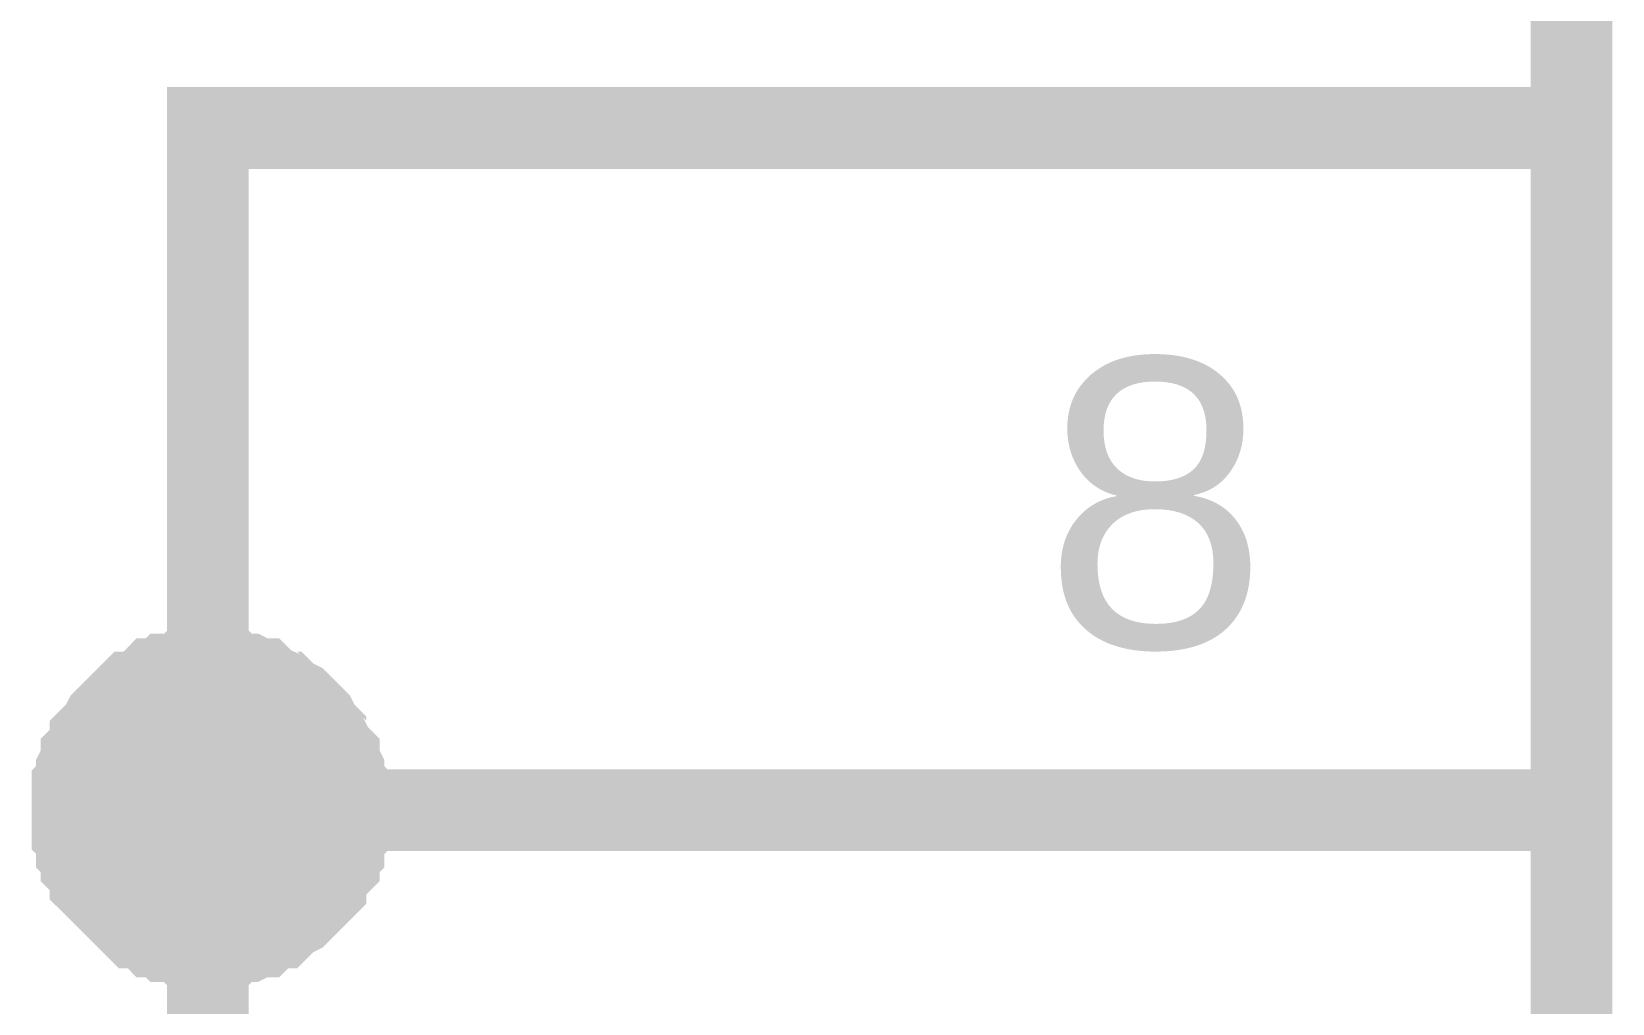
# Model space of a CAD drawing. Header units: millimetres. Extents: x -2024 to 917, y -725 to 13.
# Drawn here: x -1644.7 to -1638.9, y -312.39 to -308.82 of the extents above; entities that cross this region are included whole.
import ezdxf

# ---------------------------------------------------------------- set-up
doc = ezdxf.new("R2010")
doc.units = ezdxf.units.MM
doc.styles.get("Standard").update_dxf_attribs({"font": 'arial.ttf'})

msp = doc.modelspace()

# ---------------------------------------------------------------- linework, layer by layer
at = {"color": 7}
for points, const_width in [([(-1639.0528, -285.415), (-1639.0528, -316.6782)], 0.2997), ([(-1641.552, -309.177), (-1644.0513, -309.177), (-1644.0513, -311.6774), (-1644.0513, -314.1778), (-1644.0513, -316.6782)], 0.2997), ([(-1639.0528, -309.177), (-1641.552, -309.177)], 0.2997), ([(-1644.5478, -311.6774), (-1644.5478, -311.6443), (-1644.5478, -311.6277), (-1644.5478, -311.5946), (-1644.5312, -311.5781), (-1644.5312, -311.5449), (-1644.5312, -311.5284), (-1644.5147, -311.4953), (-1644.5147, -311.4787), (-1644.4981, -311.4622), (-1644.4816, -311.429), (-1644.4816, -311.4125), (-1644.465, -311.3959), (-1644.4485, -311.3794), (-1644.4319, -311.3462), (-1644.4154, -311.3297), (-1644.3988, -311.3131), (-1644.3823, -311.2966), (-1644.3657, -311.28), (-1644.3492, -311.2634), (-1644.3326, -311.2469), (-1644.3161, -311.2469), (-1644.283, -311.2303), (-1644.2664, -311.2138), (-1644.2499, -311.1972), (-1644.2168, -311.1972), (-1644.2002, -311.1806), (-1644.1837, -311.1806), (-1644.1506, -311.1806), (-1644.134, -311.1641), (-1644.1009, -311.1641), (-1644.0844, -311.1641), (-1644.0513, -311.1641)], 0.2997), ([(-1644.5478, -311.6774), (-1644.5478, -311.6443), (-1644.5478, -311.6277), (-1644.5478, -311.5946), (-1644.5312, -311.5781), (-1644.5312, -311.5449), (-1644.5312, -311.5284), (-1644.5147, -311.4953), (-1644.5147, -311.4787), (-1644.4981, -311.4622), (-1644.4816, -311.429), (-1644.4816, -311.4125), (-1644.465, -311.3959), (-1644.4485, -311.3794), (-1644.4319, -311.3462), (-1644.4154, -311.3297), (-1644.3988, -311.3131), (-1644.3823, -311.2966), (-1644.3657, -311.28), (-1644.3492, -311.2634), (-1644.3326, -311.2469), (-1644.3161, -311.2469), (-1644.283, -311.2303), (-1644.2664, -311.2138), (-1644.2499, -311.1972), (-1644.2168, -311.1972), (-1644.2002, -311.1806), (-1644.1837, -311.1806), (-1644.1506, -311.1806), (-1644.134, -311.1641), (-1644.1009, -311.1641), (-1644.0844, -311.1641), (-1644.0513, -311.1641)], 0.2997), ([(-1644.5478, -311.6774), (-1644.5478, -311.6443), (-1644.5478, -311.6277), (-1644.5478, -311.5946), (-1644.5312, -311.5781), (-1644.5312, -311.5449), (-1644.5312, -311.5284), (-1644.5147, -311.4953), (-1644.5147, -311.4787), (-1644.4981, -311.4622), (-1644.4816, -311.429), (-1644.4816, -311.4125), (-1644.465, -311.3959), (-1644.4485, -311.3794), (-1644.4319, -311.3462), (-1644.4154, -311.3297), (-1644.3988, -311.3131), (-1644.3823, -311.2966), (-1644.3657, -311.28), (-1644.3492, -311.2634), (-1644.3326, -311.2469), (-1644.3161, -311.2469), (-1644.283, -311.2303), (-1644.2664, -311.2138), (-1644.2499, -311.1972), (-1644.2168, -311.1972), (-1644.2002, -311.1806), (-1644.1837, -311.1806), (-1644.1506, -311.1806), (-1644.134, -311.1641), (-1644.1009, -311.1641), (-1644.0844, -311.1641), (-1644.0513, -311.1641)], 0.2997), ([(-1644.5478, -311.6774), (-1644.5478, -311.6443), (-1644.5478, -311.6277), (-1644.5478, -311.5946), (-1644.5312, -311.5781), (-1644.5312, -311.5449), (-1644.5312, -311.5284), (-1644.5147, -311.4953), (-1644.5147, -311.4787), (-1644.4981, -311.4622), (-1644.4816, -311.429), (-1644.4816, -311.4125), (-1644.465, -311.3959), (-1644.4485, -311.3794), (-1644.4319, -311.3462), (-1644.4154, -311.3297), (-1644.3988, -311.3131), (-1644.3823, -311.2966), (-1644.3657, -311.28), (-1644.3492, -311.2634), (-1644.3326, -311.2469), (-1644.3161, -311.2469), (-1644.283, -311.2303), (-1644.2664, -311.2138), (-1644.2499, -311.1972), (-1644.2168, -311.1972), (-1644.2002, -311.1806), (-1644.1837, -311.1806), (-1644.1506, -311.1806), (-1644.134, -311.1641), (-1644.1009, -311.1641), (-1644.0844, -311.1641), (-1644.0513, -311.1641)], 0.2997), ([(-1644.0513, -311.1641), (-1644.0513, -311.1641)], 0.2997), ([(-1644.0513, -311.1641), (-1644.0182, -311.1641), (-1644.0016, -311.1641), (-1643.9685, -311.1641), (-1643.9519, -311.1806), (-1643.9188, -311.1806), (-1643.9023, -311.1806), (-1643.8692, -311.1972), (-1643.8526, -311.1972), (-1643.8361, -311.2138), (-1643.803, -311.2303), (-1643.7864, -311.2469), (-1643.7699, -311.2469), (-1643.7533, -311.2634), (-1643.7202, -311.28), (-1643.7037, -311.2966), (-1643.6871, -311.3131), (-1643.6706, -311.3297), (-1643.654, -311.3462), (-1643.6375, -311.3794), (-1643.6209, -311.3959), (-1643.6209, -311.4125), (-1643.6044, -311.429), (-1643.5878, -311.4622), (-1643.5713, -311.4787), (-1643.5713, -311.4953), (-1643.5547, -311.5284), (-1643.5547, -311.5449), (-1643.5547, -311.5781), (-1643.5382, -311.5946), (-1643.5382, -311.6277), (-1643.5382, -311.6443), (-1643.5382, -311.6774)], 0.2997), ([(-1644.0513, -311.1641), (-1644.0513, -311.1641)], 0.2997), ([(-1644.0513, -311.1641), (-1644.0182, -311.1641), (-1644.0016, -311.1641), (-1643.9685, -311.1641), (-1643.9519, -311.1806), (-1643.9188, -311.1806), (-1643.9023, -311.1806), (-1643.8692, -311.1972), (-1643.8526, -311.1972), (-1643.8361, -311.2138), (-1643.803, -311.2303), (-1643.7864, -311.2469), (-1643.7699, -311.2469), (-1643.7533, -311.2634), (-1643.7202, -311.28), (-1643.7037, -311.2966), (-1643.6871, -311.3131), (-1643.6706, -311.3297), (-1643.654, -311.3462), (-1643.6375, -311.3794), (-1643.6209, -311.3959), (-1643.6209, -311.4125), (-1643.6044, -311.429), (-1643.5878, -311.4622), (-1643.5713, -311.4787), (-1643.5713, -311.4953), (-1643.5547, -311.5284), (-1643.5547, -311.5449), (-1643.5547, -311.5781), (-1643.5382, -311.5946), (-1643.5382, -311.6277), (-1643.5382, -311.6443), (-1643.5382, -311.6774)], 0.2997), ([(-1644.0513, -311.1641), (-1644.0513, -311.1641)], 0.2997), ([(-1644.0513, -311.1641), (-1644.0182, -311.1641), (-1644.0016, -311.1641), (-1643.9685, -311.1641), (-1643.9519, -311.1806), (-1643.9188, -311.1806), (-1643.9023, -311.1806), (-1643.8692, -311.1972), (-1643.8526, -311.1972), (-1643.8361, -311.2138), (-1643.803, -311.2303), (-1643.7864, -311.2469), (-1643.7699, -311.2469), (-1643.7533, -311.2634), (-1643.7202, -311.28), (-1643.7037, -311.2966), (-1643.6871, -311.3131), (-1643.6706, -311.3297), (-1643.654, -311.3462), (-1643.6375, -311.3794), (-1643.6209, -311.3959), (-1643.6209, -311.4125), (-1643.6044, -311.429), (-1643.5878, -311.4622), (-1643.5713, -311.4787), (-1643.5713, -311.4953), (-1643.5547, -311.5284), (-1643.5547, -311.5449), (-1643.5547, -311.5781), (-1643.5382, -311.5946), (-1643.5382, -311.6277), (-1643.5382, -311.6443), (-1643.5382, -311.6774)], 0.2997), ([(-1644.0513, -311.1641), (-1644.0513, -311.1641)], 0.2997), ([(-1644.0513, -311.1641), (-1644.0182, -311.1641), (-1644.0016, -311.1641), (-1643.9685, -311.1641), (-1643.9519, -311.1806), (-1643.9188, -311.1806), (-1643.9023, -311.1806), (-1643.8692, -311.1972), (-1643.8526, -311.1972), (-1643.8361, -311.2138), (-1643.803, -311.2303), (-1643.7864, -311.2469), (-1643.7699, -311.2469), (-1643.7533, -311.2634), (-1643.7202, -311.28), (-1643.7037, -311.2966), (-1643.6871, -311.3131), (-1643.6706, -311.3297), (-1643.654, -311.3462), (-1643.6375, -311.3794), (-1643.6209, -311.3959), (-1643.6209, -311.4125), (-1643.6044, -311.429), (-1643.5878, -311.4622), (-1643.5713, -311.4787), (-1643.5713, -311.4953), (-1643.5547, -311.5284), (-1643.5547, -311.5449), (-1643.5547, -311.5781), (-1643.5382, -311.5946), (-1643.5382, -311.6277), (-1643.5382, -311.6443), (-1643.5382, -311.6774)], 0.2997), ([(-1644.5478, -311.6774), (-1644.5478, -311.6443), (-1644.5478, -311.6277), (-1644.5478, -311.5946), (-1644.5312, -311.5781), (-1644.5312, -311.5449), (-1644.5312, -311.5284), (-1644.5147, -311.4953), (-1644.5147, -311.4787), (-1644.4981, -311.4622), (-1644.4816, -311.429), (-1644.4816, -311.4125), (-1644.465, -311.3959), (-1644.4485, -311.3794), (-1644.4319, -311.3462), (-1644.4154, -311.3297), (-1644.3988, -311.3131), (-1644.3823, -311.2966), (-1644.3657, -311.28), (-1644.3492, -311.2634), (-1644.3326, -311.2469), (-1644.3161, -311.2469), (-1644.283, -311.2303), (-1644.2664, -311.2138), (-1644.2499, -311.1972), (-1644.2168, -311.1972), (-1644.2002, -311.1806), (-1644.1837, -311.1806), (-1644.1506, -311.1806), (-1644.134, -311.1641), (-1644.1009, -311.1641), (-1644.0844, -311.1641), (-1644.0513, -311.1641)], 0.0991), ([(-1644.5478, -311.6774), (-1644.5478, -311.6443), (-1644.5478, -311.6277), (-1644.5478, -311.5946), (-1644.5312, -311.5781), (-1644.5312, -311.5449), (-1644.5312, -311.5284), (-1644.5147, -311.4953), (-1644.5147, -311.4787), (-1644.4981, -311.4622), (-1644.4816, -311.429), (-1644.4816, -311.4125), (-1644.465, -311.3959), (-1644.4485, -311.3794), (-1644.4319, -311.3462), (-1644.4154, -311.3297), (-1644.3988, -311.3131), (-1644.3823, -311.2966), (-1644.3657, -311.28), (-1644.3492, -311.2634), (-1644.3326, -311.2469), (-1644.3161, -311.2469), (-1644.283, -311.2303), (-1644.2664, -311.2138), (-1644.2499, -311.1972), (-1644.2168, -311.1972), (-1644.2002, -311.1806), (-1644.1837, -311.1806), (-1644.1506, -311.1806), (-1644.134, -311.1641), (-1644.1009, -311.1641), (-1644.0844, -311.1641), (-1644.0513, -311.1641)], 0.0991), ([(-1644.5478, -311.6774), (-1644.5478, -311.6443), (-1644.5478, -311.6277), (-1644.5478, -311.5946), (-1644.5312, -311.5781), (-1644.5312, -311.5449), (-1644.5312, -311.5284), (-1644.5147, -311.4953), (-1644.5147, -311.4787), (-1644.4981, -311.4622), (-1644.4816, -311.429), (-1644.4816, -311.4125), (-1644.465, -311.3959), (-1644.4485, -311.3794), (-1644.4319, -311.3462), (-1644.4154, -311.3297), (-1644.3988, -311.3131), (-1644.3823, -311.2966), (-1644.3657, -311.28), (-1644.3492, -311.2634), (-1644.3326, -311.2469), (-1644.3161, -311.2469), (-1644.283, -311.2303), (-1644.2664, -311.2138), (-1644.2499, -311.1972), (-1644.2168, -311.1972), (-1644.2002, -311.1806), (-1644.1837, -311.1806), (-1644.1506, -311.1806), (-1644.134, -311.1641), (-1644.1009, -311.1641), (-1644.0844, -311.1641), (-1644.0513, -311.1641)], 0.0991), ([(-1644.5478, -311.6774), (-1644.5478, -311.6443), (-1644.5478, -311.6277), (-1644.5478, -311.5946), (-1644.5312, -311.5781), (-1644.5312, -311.5449), (-1644.5312, -311.5284), (-1644.5147, -311.4953), (-1644.5147, -311.4787), (-1644.4981, -311.4622), (-1644.4816, -311.429), (-1644.4816, -311.4125), (-1644.465, -311.3959), (-1644.4485, -311.3794), (-1644.4319, -311.3462), (-1644.4154, -311.3297), (-1644.3988, -311.3131), (-1644.3823, -311.2966), (-1644.3657, -311.28), (-1644.3492, -311.2634), (-1644.3326, -311.2469), (-1644.3161, -311.2469), (-1644.283, -311.2303), (-1644.2664, -311.2138), (-1644.2499, -311.1972), (-1644.2168, -311.1972), (-1644.2002, -311.1806), (-1644.1837, -311.1806), (-1644.1506, -311.1806), (-1644.134, -311.1641), (-1644.1009, -311.1641), (-1644.0844, -311.1641), (-1644.0513, -311.1641)], 0.0991), ([(-1644.0513, -311.1641), (-1644.0513, -311.1641)], 0.0991), ([(-1644.0513, -311.1641), (-1644.0182, -311.1641), (-1644.0016, -311.1641), (-1643.9685, -311.1641), (-1643.9519, -311.1806), (-1643.9188, -311.1806), (-1643.9023, -311.1806), (-1643.8692, -311.1972), (-1643.8526, -311.1972), (-1643.8361, -311.2138), (-1643.803, -311.2303), (-1643.7864, -311.2469), (-1643.7699, -311.2469), (-1643.7533, -311.2634), (-1643.7202, -311.28), (-1643.7037, -311.2966), (-1643.6871, -311.3131), (-1643.6706, -311.3297), (-1643.654, -311.3462), (-1643.6375, -311.3794), (-1643.6209, -311.3959), (-1643.6209, -311.4125), (-1643.6044, -311.429), (-1643.5878, -311.4622), (-1643.5713, -311.4787), (-1643.5713, -311.4953), (-1643.5547, -311.5284), (-1643.5547, -311.5449), (-1643.5547, -311.5781), (-1643.5382, -311.5946), (-1643.5382, -311.6277), (-1643.5382, -311.6443), (-1643.5382, -311.6774)], 0.0991), ([(-1644.0513, -311.1641), (-1644.0513, -311.1641)], 0.0991), ([(-1644.0513, -311.1641), (-1644.0182, -311.1641), (-1644.0016, -311.1641), (-1643.9685, -311.1641), (-1643.9519, -311.1806), (-1643.9188, -311.1806), (-1643.9023, -311.1806), (-1643.8692, -311.1972), (-1643.8526, -311.1972), (-1643.8361, -311.2138), (-1643.803, -311.2303), (-1643.7864, -311.2469), (-1643.7699, -311.2469), (-1643.7533, -311.2634), (-1643.7202, -311.28), (-1643.7037, -311.2966), (-1643.6871, -311.3131), (-1643.6706, -311.3297), (-1643.654, -311.3462), (-1643.6375, -311.3794), (-1643.6209, -311.3959), (-1643.6209, -311.4125), (-1643.6044, -311.429), (-1643.5878, -311.4622), (-1643.5713, -311.4787), (-1643.5713, -311.4953), (-1643.5547, -311.5284), (-1643.5547, -311.5449), (-1643.5547, -311.5781), (-1643.5382, -311.5946), (-1643.5382, -311.6277), (-1643.5382, -311.6443), (-1643.5382, -311.6774)], 0.0991), ([(-1644.0513, -311.1641), (-1644.0513, -311.1641)], 0.0991), ([(-1644.0513, -311.1641), (-1644.0182, -311.1641), (-1644.0016, -311.1641), (-1643.9685, -311.1641), (-1643.9519, -311.1806), (-1643.9188, -311.1806), (-1643.9023, -311.1806), (-1643.8692, -311.1972), (-1643.8526, -311.1972), (-1643.8361, -311.2138), (-1643.803, -311.2303), (-1643.7864, -311.2469), (-1643.7699, -311.2469), (-1643.7533, -311.2634), (-1643.7202, -311.28), (-1643.7037, -311.2966), (-1643.6871, -311.3131), (-1643.6706, -311.3297), (-1643.654, -311.3462), (-1643.6375, -311.3794), (-1643.6209, -311.3959), (-1643.6209, -311.4125), (-1643.6044, -311.429), (-1643.5878, -311.4622), (-1643.5713, -311.4787), (-1643.5713, -311.4953), (-1643.5547, -311.5284), (-1643.5547, -311.5449), (-1643.5547, -311.5781), (-1643.5382, -311.5946), (-1643.5382, -311.6277), (-1643.5382, -311.6443), (-1643.5382, -311.6774)], 0.0991), ([(-1644.0513, -311.1641), (-1644.0513, -311.1641)], 0.0991), ([(-1644.0513, -311.1641), (-1644.0182, -311.1641), (-1644.0016, -311.1641), (-1643.9685, -311.1641), (-1643.9519, -311.1806), (-1643.9188, -311.1806), (-1643.9023, -311.1806), (-1643.8692, -311.1972), (-1643.8526, -311.1972), (-1643.8361, -311.2138), (-1643.803, -311.2303), (-1643.7864, -311.2469), (-1643.7699, -311.2469), (-1643.7533, -311.2634), (-1643.7202, -311.28), (-1643.7037, -311.2966), (-1643.6871, -311.3131), (-1643.6706, -311.3297), (-1643.654, -311.3462), (-1643.6375, -311.3794), (-1643.6209, -311.3959), (-1643.6209, -311.4125), (-1643.6044, -311.429), (-1643.5878, -311.4622), (-1643.5713, -311.4787), (-1643.5713, -311.4953), (-1643.5547, -311.5284), (-1643.5547, -311.5449), (-1643.5547, -311.5781), (-1643.5382, -311.5946), (-1643.5382, -311.6277), (-1643.5382, -311.6443), (-1643.5382, -311.6774)], 0.0991), ([(-1644.0513, -312.1742), (-1644.0844, -312.1742), (-1644.1009, -312.1742), (-1644.134, -312.1742), (-1644.1506, -312.1576), (-1644.1837, -312.1576), (-1644.2002, -312.1576), (-1644.2168, -312.1411), (-1644.2499, -312.1411), (-1644.2664, -312.1245), (-1644.283, -312.1079), (-1644.3161, -312.1079), (-1644.3326, -312.0914), (-1644.3492, -312.0748), (-1644.3657, -312.0583), (-1644.3823, -312.0417), (-1644.3988, -312.0252), (-1644.4154, -312.0086), (-1644.4319, -311.992), (-1644.4485, -311.9755), (-1644.465, -311.9589), (-1644.4816, -311.9424), (-1644.4816, -311.9092), (-1644.4981, -311.8927), (-1644.5147, -311.8761), (-1644.5147, -311.843), (-1644.5312, -311.8264), (-1644.5312, -311.8099), (-1644.5312, -311.7768), (-1644.5478, -311.7602), (-1644.5478, -311.7271), (-1644.5478, -311.7105), (-1644.5478, -311.6774)], 0.2997), ([(-1644.5478, -311.6774), (-1644.5478, -311.6774)], 0.2997), ([(-1644.0513, -312.1742), (-1644.0844, -312.1742), (-1644.1009, -312.1742), (-1644.134, -312.1742), (-1644.1506, -312.1576), (-1644.1837, -312.1576), (-1644.2002, -312.1576), (-1644.2168, -312.1411), (-1644.2499, -312.1411), (-1644.2664, -312.1245), (-1644.283, -312.1079), (-1644.3161, -312.1079), (-1644.3326, -312.0914), (-1644.3492, -312.0748), (-1644.3657, -312.0583), (-1644.3823, -312.0417), (-1644.3988, -312.0252), (-1644.4154, -312.0086), (-1644.4319, -311.992), (-1644.4485, -311.9755), (-1644.465, -311.9589), (-1644.4816, -311.9424), (-1644.4816, -311.9092), (-1644.4981, -311.8927), (-1644.5147, -311.8761), (-1644.5147, -311.843), (-1644.5312, -311.8264), (-1644.5312, -311.8099), (-1644.5312, -311.7768), (-1644.5478, -311.7602), (-1644.5478, -311.7271), (-1644.5478, -311.7105), (-1644.5478, -311.6774)], 0.2997), ([(-1644.5478, -311.6774), (-1644.5478, -311.6774)], 0.2997), ([(-1644.0513, -312.1742), (-1644.0844, -312.1742), (-1644.1009, -312.1742), (-1644.134, -312.1742), (-1644.1506, -312.1576), (-1644.1837, -312.1576), (-1644.2002, -312.1576), (-1644.2168, -312.1411), (-1644.2499, -312.1411), (-1644.2664, -312.1245), (-1644.283, -312.1079), (-1644.3161, -312.1079), (-1644.3326, -312.0914), (-1644.3492, -312.0748), (-1644.3657, -312.0583), (-1644.3823, -312.0417), (-1644.3988, -312.0252), (-1644.4154, -312.0086), (-1644.4319, -311.992), (-1644.4485, -311.9755), (-1644.465, -311.9589), (-1644.4816, -311.9424), (-1644.4816, -311.9092), (-1644.4981, -311.8927), (-1644.5147, -311.8761), (-1644.5147, -311.843), (-1644.5312, -311.8264), (-1644.5312, -311.8099), (-1644.5312, -311.7768), (-1644.5478, -311.7602), (-1644.5478, -311.7271), (-1644.5478, -311.7105), (-1644.5478, -311.6774)], 0.2997), ([(-1644.5478, -311.6774), (-1644.5478, -311.6774)], 0.2997), ([(-1644.0513, -312.1742), (-1644.0844, -312.1742), (-1644.1009, -312.1742), (-1644.134, -312.1742), (-1644.1506, -312.1576), (-1644.1837, -312.1576), (-1644.2002, -312.1576), (-1644.2168, -312.1411), (-1644.2499, -312.1411), (-1644.2664, -312.1245), (-1644.283, -312.1079), (-1644.3161, -312.1079), (-1644.3326, -312.0914), (-1644.3492, -312.0748), (-1644.3657, -312.0583), (-1644.3823, -312.0417), (-1644.3988, -312.0252), (-1644.4154, -312.0086), (-1644.4319, -311.992), (-1644.4485, -311.9755), (-1644.465, -311.9589), (-1644.4816, -311.9424), (-1644.4816, -311.9092), (-1644.4981, -311.8927), (-1644.5147, -311.8761), (-1644.5147, -311.843), (-1644.5312, -311.8264), (-1644.5312, -311.8099), (-1644.5312, -311.7768), (-1644.5478, -311.7602), (-1644.5478, -311.7271), (-1644.5478, -311.7105), (-1644.5478, -311.6774)], 0.2997), ([(-1644.5478, -311.6774), (-1644.5478, -311.6774)], 0.2997), ([(-1644.0513, -311.6774), (-1641.552, -311.6774)], 0.2997), ([(-1643.5382, -311.6774), (-1643.5382, -311.7105), (-1643.5382, -311.7271), (-1643.5382, -311.7602), (-1643.5547, -311.7768), (-1643.5547, -311.8099), (-1643.5547, -311.8264), (-1643.5713, -311.843), (-1643.5713, -311.8761), (-1643.5878, -311.8927), (-1643.6044, -311.9092), (-1643.6209, -311.9424), (-1643.6209, -311.9589), (-1643.6375, -311.9755), (-1643.654, -311.992), (-1643.6706, -312.0086), (-1643.6871, -312.0252), (-1643.7037, -312.0417), (-1643.7202, -312.0583), (-1643.7533, -312.0748), (-1643.7699, -312.0914), (-1643.7864, -312.1079), (-1643.803, -312.1079), (-1643.8361, -312.1245), (-1643.8526, -312.1411), (-1643.8692, -312.1411), (-1643.9023, -312.1576), (-1643.9188, -312.1576), (-1643.9519, -312.1576), (-1643.9685, -312.1742), (-1644.0016, -312.1742), (-1644.0182, -312.1742), (-1644.0513, -312.1742)], 0.2997), ([(-1643.5382, -311.6774), (-1643.5382, -311.7105), (-1643.5382, -311.7271), (-1643.5382, -311.7602), (-1643.5547, -311.7768), (-1643.5547, -311.8099), (-1643.5547, -311.8264), (-1643.5713, -311.843), (-1643.5713, -311.8761), (-1643.5878, -311.8927), (-1643.6044, -311.9092), (-1643.6209, -311.9424), (-1643.6209, -311.9589), (-1643.6375, -311.9755), (-1643.654, -311.992), (-1643.6706, -312.0086), (-1643.6871, -312.0252), (-1643.7037, -312.0417), (-1643.7202, -312.0583), (-1643.7533, -312.0748), (-1643.7699, -312.0914), (-1643.7864, -312.1079), (-1643.803, -312.1079), (-1643.8361, -312.1245), (-1643.8526, -312.1411), (-1643.8692, -312.1411), (-1643.9023, -312.1576), (-1643.9188, -312.1576), (-1643.9519, -312.1576), (-1643.9685, -312.1742), (-1644.0016, -312.1742), (-1644.0182, -312.1742), (-1644.0513, -312.1742)], 0.2997), ([(-1643.5382, -311.6774), (-1643.5382, -311.7105), (-1643.5382, -311.7271), (-1643.5382, -311.7602), (-1643.5547, -311.7768), (-1643.5547, -311.8099), (-1643.5547, -311.8264), (-1643.5713, -311.843), (-1643.5713, -311.8761), (-1643.5878, -311.8927), (-1643.6044, -311.9092), (-1643.6209, -311.9424), (-1643.6209, -311.9589), (-1643.6375, -311.9755), (-1643.654, -311.992), (-1643.6706, -312.0086), (-1643.6871, -312.0252), (-1643.7037, -312.0417), (-1643.7202, -312.0583), (-1643.7533, -312.0748), (-1643.7699, -312.0914), (-1643.7864, -312.1079), (-1643.803, -312.1079), (-1643.8361, -312.1245), (-1643.8526, -312.1411), (-1643.8692, -312.1411), (-1643.9023, -312.1576), (-1643.9188, -312.1576), (-1643.9519, -312.1576), (-1643.9685, -312.1742), (-1644.0016, -312.1742), (-1644.0182, -312.1742), (-1644.0513, -312.1742)], 0.2997), ([(-1643.5382, -311.6774), (-1643.5382, -311.7105), (-1643.5382, -311.7271), (-1643.5382, -311.7602), (-1643.5547, -311.7768), (-1643.5547, -311.8099), (-1643.5547, -311.8264), (-1643.5713, -311.843), (-1643.5713, -311.8761), (-1643.5878, -311.8927), (-1643.6044, -311.9092), (-1643.6209, -311.9424), (-1643.6209, -311.9589), (-1643.6375, -311.9755), (-1643.654, -311.992), (-1643.6706, -312.0086), (-1643.6871, -312.0252), (-1643.7037, -312.0417), (-1643.7202, -312.0583), (-1643.7533, -312.0748), (-1643.7699, -312.0914), (-1643.7864, -312.1079), (-1643.803, -312.1079), (-1643.8361, -312.1245), (-1643.8526, -312.1411), (-1643.8692, -312.1411), (-1643.9023, -312.1576), (-1643.9188, -312.1576), (-1643.9519, -312.1576), (-1643.9685, -312.1742), (-1644.0016, -312.1742), (-1644.0182, -312.1742), (-1644.0513, -312.1742)], 0.2997), ([(-1643.5382, -311.6774), (-1643.5382, -311.6774), (-1643.5382, -311.6774), (-1643.5382, -311.6774), (-1643.5382, -311.6774), (-1643.5382, -311.6774), (-1643.5382, -311.6774), (-1643.5382, -311.6774), (-1643.5382, -311.6774), (-1643.5382, -311.6774), (-1643.5382, -311.6774), (-1643.5382, -311.6774), (-1643.5382, -311.6774), (-1643.5382, -311.6774), (-1643.5382, -311.6774), (-1643.5382, -311.6774), (-1643.5382, -311.6774), (-1643.5382, -311.6774), (-1643.5382, -311.6774), (-1643.5382, -311.6774), (-1643.5382, -311.6774), (-1643.5382, -311.6774), (-1643.5382, -311.6774), (-1643.5382, -311.6774), (-1643.5382, -311.6774), (-1643.5382, -311.6774), (-1643.5382, -311.6774), (-1643.5382, -311.6774), (-1643.5382, -311.6774), (-1643.5382, -311.6774), (-1643.5382, -311.6774), (-1643.5382, -311.6774), (-1643.5382, -311.6774)], 0.2997), ([(-1643.5382, -311.6774), (-1643.5382, -311.6774)], 0.2997), ([(-1643.5382, -311.6774), (-1643.5382, -311.6774), (-1643.5382, -311.6774), (-1643.5382, -311.6774), (-1643.5382, -311.6774), (-1643.5382, -311.6774), (-1643.5382, -311.6774), (-1643.5382, -311.6774), (-1643.5382, -311.6774), (-1643.5382, -311.6774), (-1643.5382, -311.6774), (-1643.5382, -311.6774), (-1643.5382, -311.6774), (-1643.5382, -311.6774), (-1643.5382, -311.6774), (-1643.5382, -311.6774), (-1643.5382, -311.6774), (-1643.5382, -311.6774), (-1643.5382, -311.6774), (-1643.5382, -311.6774), (-1643.5382, -311.6774), (-1643.5382, -311.6774), (-1643.5382, -311.6774), (-1643.5382, -311.6774), (-1643.5382, -311.6774), (-1643.5382, -311.6774), (-1643.5382, -311.6774), (-1643.5382, -311.6774), (-1643.5382, -311.6774), (-1643.5382, -311.6774), (-1643.5382, -311.6774), (-1643.5382, -311.6774), (-1643.5382, -311.6774)], 0.2997), ([(-1643.5382, -311.6774), (-1643.5382, -311.6774)], 0.2997), ([(-1643.5382, -311.6774), (-1643.5382, -311.6774), (-1643.5382, -311.6774), (-1643.5382, -311.6774), (-1643.5382, -311.6774), (-1643.5382, -311.6774), (-1643.5382, -311.6774), (-1643.5382, -311.6774), (-1643.5382, -311.6774), (-1643.5382, -311.6774), (-1643.5382, -311.6774), (-1643.5382, -311.6774), (-1643.5382, -311.6774), (-1643.5382, -311.6774), (-1643.5382, -311.6774), (-1643.5382, -311.6774), (-1643.5382, -311.6774), (-1643.5382, -311.6774), (-1643.5382, -311.6774), (-1643.5382, -311.6774), (-1643.5382, -311.6774), (-1643.5382, -311.6774), (-1643.5382, -311.6774), (-1643.5382, -311.6774), (-1643.5382, -311.6774), (-1643.5382, -311.6774), (-1643.5382, -311.6774), (-1643.5382, -311.6774), (-1643.5382, -311.6774), (-1643.5382, -311.6774), (-1643.5382, -311.6774), (-1643.5382, -311.6774), (-1643.5382, -311.6774)], 0.2997), ([(-1643.5382, -311.6774), (-1643.5382, -311.6774)], 0.2997), ([(-1643.5382, -311.6774), (-1643.5382, -311.6774), (-1643.5382, -311.6774), (-1643.5382, -311.6774), (-1643.5382, -311.6774), (-1643.5382, -311.6774), (-1643.5382, -311.6774), (-1643.5382, -311.6774), (-1643.5382, -311.6774), (-1643.5382, -311.6774), (-1643.5382, -311.6774), (-1643.5382, -311.6774), (-1643.5382, -311.6774), (-1643.5382, -311.6774), (-1643.5382, -311.6774), (-1643.5382, -311.6774), (-1643.5382, -311.6774), (-1643.5382, -311.6774), (-1643.5382, -311.6774), (-1643.5382, -311.6774), (-1643.5382, -311.6774), (-1643.5382, -311.6774), (-1643.5382, -311.6774), (-1643.5382, -311.6774), (-1643.5382, -311.6774), (-1643.5382, -311.6774), (-1643.5382, -311.6774), (-1643.5382, -311.6774), (-1643.5382, -311.6774), (-1643.5382, -311.6774), (-1643.5382, -311.6774), (-1643.5382, -311.6774), (-1643.5382, -311.6774)], 0.2997), ([(-1643.5382, -311.6774), (-1643.5382, -311.6774)], 0.2997), ([(-1639.0528, -311.6774), (-1641.552, -311.6774)], 0.2997), ([(-1644.0513, -312.1742), (-1644.0844, -312.1742), (-1644.1009, -312.1742), (-1644.134, -312.1742), (-1644.1506, -312.1576), (-1644.1837, -312.1576), (-1644.2002, -312.1576), (-1644.2168, -312.1411), (-1644.2499, -312.1411), (-1644.2664, -312.1245), (-1644.283, -312.1079), (-1644.3161, -312.1079), (-1644.3326, -312.0914), (-1644.3492, -312.0748), (-1644.3657, -312.0583), (-1644.3823, -312.0417), (-1644.3988, -312.0252), (-1644.4154, -312.0086), (-1644.4319, -311.992), (-1644.4485, -311.9755), (-1644.465, -311.9589), (-1644.4816, -311.9424), (-1644.4816, -311.9092), (-1644.4981, -311.8927), (-1644.5147, -311.8761), (-1644.5147, -311.843), (-1644.5312, -311.8264), (-1644.5312, -311.8099), (-1644.5312, -311.7768), (-1644.5478, -311.7602), (-1644.5478, -311.7271), (-1644.5478, -311.7105), (-1644.5478, -311.6774)], 0.0991), ([(-1644.5478, -311.6774), (-1644.5478, -311.6774)], 0.0991), ([(-1644.0513, -312.1742), (-1644.0844, -312.1742), (-1644.1009, -312.1742), (-1644.134, -312.1742), (-1644.1506, -312.1576), (-1644.1837, -312.1576), (-1644.2002, -312.1576), (-1644.2168, -312.1411), (-1644.2499, -312.1411), (-1644.2664, -312.1245), (-1644.283, -312.1079), (-1644.3161, -312.1079), (-1644.3326, -312.0914), (-1644.3492, -312.0748), (-1644.3657, -312.0583), (-1644.3823, -312.0417), (-1644.3988, -312.0252), (-1644.4154, -312.0086), (-1644.4319, -311.992), (-1644.4485, -311.9755), (-1644.465, -311.9589), (-1644.4816, -311.9424), (-1644.4816, -311.9092), (-1644.4981, -311.8927), (-1644.5147, -311.8761), (-1644.5147, -311.843), (-1644.5312, -311.8264), (-1644.5312, -311.8099), (-1644.5312, -311.7768), (-1644.5478, -311.7602), (-1644.5478, -311.7271), (-1644.5478, -311.7105), (-1644.5478, -311.6774)], 0.0991), ([(-1644.5478, -311.6774), (-1644.5478, -311.6774)], 0.0991), ([(-1644.0513, -312.1742), (-1644.0844, -312.1742), (-1644.1009, -312.1742), (-1644.134, -312.1742), (-1644.1506, -312.1576), (-1644.1837, -312.1576), (-1644.2002, -312.1576), (-1644.2168, -312.1411), (-1644.2499, -312.1411), (-1644.2664, -312.1245), (-1644.283, -312.1079), (-1644.3161, -312.1079), (-1644.3326, -312.0914), (-1644.3492, -312.0748), (-1644.3657, -312.0583), (-1644.3823, -312.0417), (-1644.3988, -312.0252), (-1644.4154, -312.0086), (-1644.4319, -311.992), (-1644.4485, -311.9755), (-1644.465, -311.9589), (-1644.4816, -311.9424), (-1644.4816, -311.9092), (-1644.4981, -311.8927), (-1644.5147, -311.8761), (-1644.5147, -311.843), (-1644.5312, -311.8264), (-1644.5312, -311.8099), (-1644.5312, -311.7768), (-1644.5478, -311.7602), (-1644.5478, -311.7271), (-1644.5478, -311.7105), (-1644.5478, -311.6774)], 0.0991), ([(-1644.5478, -311.6774), (-1644.5478, -311.6774)], 0.0991), ([(-1644.0513, -312.1742), (-1644.0844, -312.1742), (-1644.1009, -312.1742), (-1644.134, -312.1742), (-1644.1506, -312.1576), (-1644.1837, -312.1576), (-1644.2002, -312.1576), (-1644.2168, -312.1411), (-1644.2499, -312.1411), (-1644.2664, -312.1245), (-1644.283, -312.1079), (-1644.3161, -312.1079), (-1644.3326, -312.0914), (-1644.3492, -312.0748), (-1644.3657, -312.0583), (-1644.3823, -312.0417), (-1644.3988, -312.0252), (-1644.4154, -312.0086), (-1644.4319, -311.992), (-1644.4485, -311.9755), (-1644.465, -311.9589), (-1644.4816, -311.9424), (-1644.4816, -311.9092), (-1644.4981, -311.8927), (-1644.5147, -311.8761), (-1644.5147, -311.843), (-1644.5312, -311.8264), (-1644.5312, -311.8099), (-1644.5312, -311.7768), (-1644.5478, -311.7602), (-1644.5478, -311.7271), (-1644.5478, -311.7105), (-1644.5478, -311.6774)], 0.0991), ([(-1644.5478, -311.6774), (-1644.5478, -311.6774)], 0.0991), ([(-1643.5382, -311.6774), (-1643.5382, -311.7105), (-1643.5382, -311.7271), (-1643.5382, -311.7602), (-1643.5547, -311.7768), (-1643.5547, -311.8099), (-1643.5547, -311.8264), (-1643.5713, -311.843), (-1643.5713, -311.8761), (-1643.5878, -311.8927), (-1643.6044, -311.9092), (-1643.6209, -311.9424), (-1643.6209, -311.9589), (-1643.6375, -311.9755), (-1643.654, -311.992), (-1643.6706, -312.0086), (-1643.6871, -312.0252), (-1643.7037, -312.0417), (-1643.7202, -312.0583), (-1643.7533, -312.0748), (-1643.7699, -312.0914), (-1643.7864, -312.1079), (-1643.803, -312.1079), (-1643.8361, -312.1245), (-1643.8526, -312.1411), (-1643.8692, -312.1411), (-1643.9023, -312.1576), (-1643.9188, -312.1576), (-1643.9519, -312.1576), (-1643.9685, -312.1742), (-1644.0016, -312.1742), (-1644.0182, -312.1742), (-1644.0513, -312.1742)], 0.0991), ([(-1643.5382, -311.6774), (-1643.5382, -311.7105), (-1643.5382, -311.7271), (-1643.5382, -311.7602), (-1643.5547, -311.7768), (-1643.5547, -311.8099), (-1643.5547, -311.8264), (-1643.5713, -311.843), (-1643.5713, -311.8761), (-1643.5878, -311.8927), (-1643.6044, -311.9092), (-1643.6209, -311.9424), (-1643.6209, -311.9589), (-1643.6375, -311.9755), (-1643.654, -311.992), (-1643.6706, -312.0086), (-1643.6871, -312.0252), (-1643.7037, -312.0417), (-1643.7202, -312.0583), (-1643.7533, -312.0748), (-1643.7699, -312.0914), (-1643.7864, -312.1079), (-1643.803, -312.1079), (-1643.8361, -312.1245), (-1643.8526, -312.1411), (-1643.8692, -312.1411), (-1643.9023, -312.1576), (-1643.9188, -312.1576), (-1643.9519, -312.1576), (-1643.9685, -312.1742), (-1644.0016, -312.1742), (-1644.0182, -312.1742), (-1644.0513, -312.1742)], 0.0991), ([(-1643.5382, -311.6774), (-1643.5382, -311.7105), (-1643.5382, -311.7271), (-1643.5382, -311.7602), (-1643.5547, -311.7768), (-1643.5547, -311.8099), (-1643.5547, -311.8264), (-1643.5713, -311.843), (-1643.5713, -311.8761), (-1643.5878, -311.8927), (-1643.6044, -311.9092), (-1643.6209, -311.9424), (-1643.6209, -311.9589), (-1643.6375, -311.9755), (-1643.654, -311.992), (-1643.6706, -312.0086), (-1643.6871, -312.0252), (-1643.7037, -312.0417), (-1643.7202, -312.0583), (-1643.7533, -312.0748), (-1643.7699, -312.0914), (-1643.7864, -312.1079), (-1643.803, -312.1079), (-1643.8361, -312.1245), (-1643.8526, -312.1411), (-1643.8692, -312.1411), (-1643.9023, -312.1576), (-1643.9188, -312.1576), (-1643.9519, -312.1576), (-1643.9685, -312.1742), (-1644.0016, -312.1742), (-1644.0182, -312.1742), (-1644.0513, -312.1742)], 0.0991), ([(-1643.5382, -311.6774), (-1643.5382, -311.7105), (-1643.5382, -311.7271), (-1643.5382, -311.7602), (-1643.5547, -311.7768), (-1643.5547, -311.8099), (-1643.5547, -311.8264), (-1643.5713, -311.843), (-1643.5713, -311.8761), (-1643.5878, -311.8927), (-1643.6044, -311.9092), (-1643.6209, -311.9424), (-1643.6209, -311.9589), (-1643.6375, -311.9755), (-1643.654, -311.992), (-1643.6706, -312.0086), (-1643.6871, -312.0252), (-1643.7037, -312.0417), (-1643.7202, -312.0583), (-1643.7533, -312.0748), (-1643.7699, -312.0914), (-1643.7864, -312.1079), (-1643.803, -312.1079), (-1643.8361, -312.1245), (-1643.8526, -312.1411), (-1643.8692, -312.1411), (-1643.9023, -312.1576), (-1643.9188, -312.1576), (-1643.9519, -312.1576), (-1643.9685, -312.1742), (-1644.0016, -312.1742), (-1644.0182, -312.1742), (-1644.0513, -312.1742)], 0.0991), ([(-1643.5382, -311.6774), (-1643.5382, -311.6774), (-1643.5382, -311.6774), (-1643.5382, -311.6774), (-1643.5382, -311.6774), (-1643.5382, -311.6774), (-1643.5382, -311.6774), (-1643.5382, -311.6774), (-1643.5382, -311.6774), (-1643.5382, -311.6774), (-1643.5382, -311.6774), (-1643.5382, -311.6774), (-1643.5382, -311.6774), (-1643.5382, -311.6774), (-1643.5382, -311.6774), (-1643.5382, -311.6774), (-1643.5382, -311.6774), (-1643.5382, -311.6774), (-1643.5382, -311.6774), (-1643.5382, -311.6774), (-1643.5382, -311.6774), (-1643.5382, -311.6774), (-1643.5382, -311.6774), (-1643.5382, -311.6774), (-1643.5382, -311.6774), (-1643.5382, -311.6774), (-1643.5382, -311.6774), (-1643.5382, -311.6774), (-1643.5382, -311.6774), (-1643.5382, -311.6774), (-1643.5382, -311.6774), (-1643.5382, -311.6774), (-1643.5382, -311.6774)], 0.0991), ([(-1643.5382, -311.6774), (-1643.5382, -311.6774)], 0.0991), ([(-1643.5382, -311.6774), (-1643.5382, -311.6774), (-1643.5382, -311.6774), (-1643.5382, -311.6774), (-1643.5382, -311.6774), (-1643.5382, -311.6774), (-1643.5382, -311.6774), (-1643.5382, -311.6774), (-1643.5382, -311.6774), (-1643.5382, -311.6774), (-1643.5382, -311.6774), (-1643.5382, -311.6774), (-1643.5382, -311.6774), (-1643.5382, -311.6774), (-1643.5382, -311.6774), (-1643.5382, -311.6774), (-1643.5382, -311.6774), (-1643.5382, -311.6774), (-1643.5382, -311.6774), (-1643.5382, -311.6774), (-1643.5382, -311.6774), (-1643.5382, -311.6774), (-1643.5382, -311.6774), (-1643.5382, -311.6774), (-1643.5382, -311.6774), (-1643.5382, -311.6774), (-1643.5382, -311.6774), (-1643.5382, -311.6774), (-1643.5382, -311.6774), (-1643.5382, -311.6774), (-1643.5382, -311.6774), (-1643.5382, -311.6774), (-1643.5382, -311.6774)], 0.0991), ([(-1643.5382, -311.6774), (-1643.5382, -311.6774)], 0.0991), ([(-1643.5382, -311.6774), (-1643.5382, -311.6774), (-1643.5382, -311.6774), (-1643.5382, -311.6774), (-1643.5382, -311.6774), (-1643.5382, -311.6774), (-1643.5382, -311.6774), (-1643.5382, -311.6774), (-1643.5382, -311.6774), (-1643.5382, -311.6774), (-1643.5382, -311.6774), (-1643.5382, -311.6774), (-1643.5382, -311.6774), (-1643.5382, -311.6774), (-1643.5382, -311.6774), (-1643.5382, -311.6774), (-1643.5382, -311.6774), (-1643.5382, -311.6774), (-1643.5382, -311.6774), (-1643.5382, -311.6774), (-1643.5382, -311.6774), (-1643.5382, -311.6774), (-1643.5382, -311.6774), (-1643.5382, -311.6774), (-1643.5382, -311.6774), (-1643.5382, -311.6774), (-1643.5382, -311.6774), (-1643.5382, -311.6774), (-1643.5382, -311.6774), (-1643.5382, -311.6774), (-1643.5382, -311.6774), (-1643.5382, -311.6774), (-1643.5382, -311.6774)], 0.0991), ([(-1643.5382, -311.6774), (-1643.5382, -311.6774)], 0.0991), ([(-1643.5382, -311.6774), (-1643.5382, -311.6774), (-1643.5382, -311.6774), (-1643.5382, -311.6774), (-1643.5382, -311.6774), (-1643.5382, -311.6774), (-1643.5382, -311.6774), (-1643.5382, -311.6774), (-1643.5382, -311.6774), (-1643.5382, -311.6774), (-1643.5382, -311.6774), (-1643.5382, -311.6774), (-1643.5382, -311.6774), (-1643.5382, -311.6774), (-1643.5382, -311.6774), (-1643.5382, -311.6774), (-1643.5382, -311.6774), (-1643.5382, -311.6774), (-1643.5382, -311.6774), (-1643.5382, -311.6774), (-1643.5382, -311.6774), (-1643.5382, -311.6774), (-1643.5382, -311.6774), (-1643.5382, -311.6774), (-1643.5382, -311.6774), (-1643.5382, -311.6774), (-1643.5382, -311.6774), (-1643.5382, -311.6774), (-1643.5382, -311.6774), (-1643.5382, -311.6774), (-1643.5382, -311.6774), (-1643.5382, -311.6774), (-1643.5382, -311.6774)], 0.0991), ([(-1643.5382, -311.6774), (-1643.5382, -311.6774)], 0.0991)]:
    msp.add_lwpolyline(points, dxfattribs=dict(at, const_width=const_width))
at = {"color": 7, "const_width": 0.508}
msp.add_lwpolyline([(-1644.3517, -311.6625, 1), (-1643.8437, -311.6625, 1)], format="xyb", close=True, dxfattribs=at)

# ---------------------------------------------------------------- texts
at = {"color": 7}
msp.add_text('8', height=1.0598, dxfattribs=at).set_placement((-1640.9893, -311.0813))

doc.saveas('drawing.dxf')
